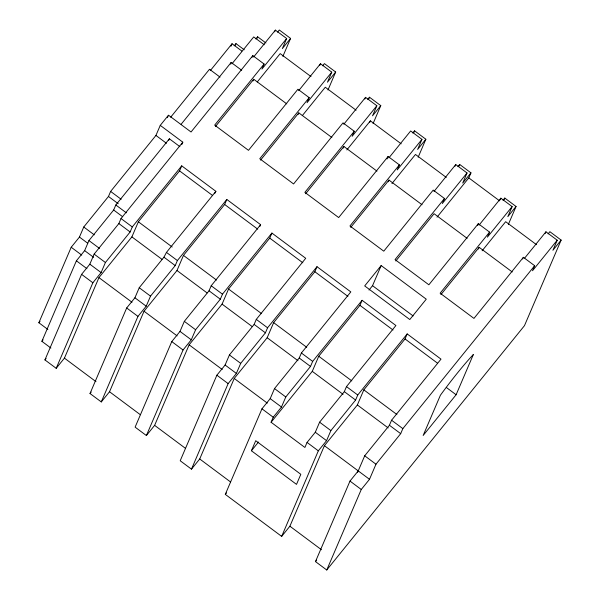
<?xml version="1.0" encoding="UTF-8"?>
<svg xmlns="http://www.w3.org/2000/svg" width="600" height="600" viewBox="0 0 600 600"><rect width="100%" height="100%" fill="white"/><g stroke="black" fill="none" stroke-linecap="round" stroke-linejoin="round"><path stroke-width="0.9" d="M47.873 329.46L38.858 322.74L71.205 247.252L79.448 237.075L83.76 227.01L108.472 196.462L110.632 191.43L155.94 135.435L160.26 125.37L168.495 115.185L191.04 131.993L252.833 55.627L264.105 64.035L261.945 69.067L286.665 38.52L275.392 30.12L253.62 57.023M50.91 348.045L41.888 341.325L76.395 260.805L84.637 250.627L88.95 240.562L113.663 210.015L115.823 204.983L169.373 138.803L179.895 146.648M214.627 193.702L215.88 191.317L181.718 165.847L179.565 170.88L138.368 221.79L131.895 236.888L98.948 277.612L64.433 358.132L56.198 368.31L44.925 359.91L81.593 274.358L89.828 264.18L94.14 254.115L118.86 223.567L121.012 218.535L182.805 142.178L160.26 125.37M56.198 368.31L92.865 282.765L101.1 272.58L105.413 262.515L130.132 231.975L132.285 226.942L181.718 165.847M167.415 117.705L168.135 116.025M168.653 140.483L169.373 138.803M181.725 144.69L182.805 142.178M230.978 46.252L232.05 43.74L241.822 51.023M235.245 45.338L235.98 43.62L244.245 49.785M230.445 64.117L231.165 62.438L241.688 70.282M259.913 226.35L260.632 224.678L226.815 199.462L224.655 204.495L183.465 255.405L176.993 270.502L144.038 311.228L109.53 391.748L101.288 401.925L90.015 393.525L126.683 307.972L134.917 297.795L139.238 287.73L163.95 257.183L166.447 252.405L215.88 191.317M256.913 38.52L257.647 36.81L265.913 42.975M101.288 401.925L137.955 316.38L146.197 306.195L150.51 296.13L175.222 265.59L177.382 260.558L226.815 199.462M252.112 57.307L252.833 55.627M252.99 80.925L253.71 79.245L286.778 103.898M274.673 31.793L275.392 30.12M286.665 38.52L282.353 48.585L290.587 38.4L279.315 30L277.553 32.182M282.885 56.37L290.587 38.4M260.632 224.678L211.2 285.765L209.04 290.798L184.328 321.345L180.015 331.41L171.773 341.587L135.113 427.14L146.385 435.54L154.62 425.362L189.127 344.843L222.083 304.118L228.555 289.02L269.745 238.11L271.905 233.077L305.722 258.293L256.29 319.38L254.138 324.413L229.417 354.96L225.105 365.025L216.87 375.202L180.203 460.755L191.475 469.155L199.718 458.978L234.225 378.457L267.18 337.733L273.645 322.635L314.843 271.725L316.995 266.692L350.82 291.907L301.388 352.995L299.228 358.028L274.515 388.575L270.202 398.64L261.96 408.817L225.292 494.37L281.663 536.385L289.897 526.207L324.413 445.688L357.36 404.963L363.832 389.865L405.03 338.955L407.183 333.923L441 359.138L391.575 420.225L389.415 425.257L364.702 455.805L357.495 472.612M146.385 435.54L183.045 349.995L191.288 339.81L195.6 329.745L220.32 299.205L222.472 294.173L271.905 233.077M298.08 114.54L298.8 112.86L331.868 137.512M319.763 65.407L320.483 63.735L331.755 72.135L327.442 82.2L335.678 72.015L324.405 63.615L322.642 65.797M264.105 64.035L214.673 125.123L248.49 150.337L297.923 89.242L309.195 97.65L307.043 102.683L331.755 72.135M327.983 89.985L335.678 72.015M191.475 469.155L228.142 383.61L236.377 373.425L240.697 363.36L265.41 332.82L267.57 327.788L316.995 266.692M343.178 148.155L343.897 146.475L376.965 171.127M364.86 99.023L365.572 97.35L376.853 105.75L372.532 115.815L380.775 105.63L369.502 97.23L367.733 99.413M309.195 97.65L259.763 158.738L293.587 183.953L343.02 122.858L354.293 131.265L352.132 136.297L376.853 105.75M368.767 98.94L369.502 97.23M369.645 122.558L370.38 120.847L401.19 143.82M373.072 123.6L380.775 105.63M251.423 450.765L255.735 440.7L300.825 474.315L296.513 484.38L251.423 450.765L258.48 442.035M271.08 422.257L273.233 417.225L281.475 407.04L285.788 396.975L310.5 366.435L312.66 361.403L362.093 300.308L395.91 325.522L346.478 386.61L344.325 391.643L319.605 422.19L315.293 432.255L307.058 442.433L304.897 447.465L271.08 422.257L312.27 371.347L318.743 356.25L359.933 305.34L362.093 300.308M387.03 158.993L388.11 156.472L399.382 164.88L397.23 169.913L421.942 139.365L410.67 130.958L388.897 157.868M388.268 181.77L388.987 180.09L422.055 204.743M413.857 132.555L414.592 130.845L425.865 139.245L418.17 157.215M421.942 139.365L417.63 149.43L425.865 139.245M369.015 290.055L372.54 285.69L381.173 265.56L426.263 299.175L409.785 319.538L364.695 285.923L381.173 265.56M281.663 536.385L318.33 450.84L326.565 440.655L330.877 430.59L355.597 400.043L357.75 395.01L407.183 333.923M455.04 166.252L455.76 164.572L467.033 172.98L462.72 183.045L470.963 172.86L459.69 164.46L457.92 166.642M399.382 164.88L349.95 225.968L383.775 251.175L433.2 190.087L444.472 198.495L442.32 203.528L467.033 172.98M458.955 166.17L459.69 164.46M437.025 217.17L468.803 177.892L470.963 172.86M548.107 233.873L549.87 231.69L561.143 240.09L524.482 325.642L326.752 570L315.48 561.6L349.987 481.08L358.23 470.903M326.752 570L361.267 489.487L369.502 479.303L375.975 464.205L400.688 433.658L402.847 428.625L534.66 265.718L523.388 257.317L473.955 318.405L440.138 293.197L489.57 232.11L478.298 223.702L428.865 284.79L395.048 259.582L444.472 198.495M477.577 225.382L478.298 223.702M478.455 249L479.175 247.32L512.243 271.972M500.138 199.868L500.857 198.188L512.13 206.595L507.817 216.66L516.053 206.475L504.78 198.075L503.018 200.257M489.57 232.11L487.41 237.135L512.13 206.595M504.06 199.748L504.78 198.075M508.35 224.445L516.053 206.475M456.112 394.748L473.37 354.487A60.045 5.865 -53.3 0 0 440.415 395.213L423.158 435.472L456.112 394.748L446.34 387.465M522.668 258.998L523.388 257.317M545.227 233.483L545.947 231.803L557.22 240.21L552.908 250.275L561.143 240.09M534.66 265.718L532.507 270.75L557.22 240.21M170.655 117.248L209.49 69.248L220.013 77.093M210.278 70.65L232.05 43.74M234.21 45.803L235.98 43.62M181.14 124.26L231.165 62.438M231.945 63.84L253.718 36.93L264.24 44.767M255.877 38.992L257.647 36.81M38.858 322.74L40.027 321.285M215.46 126.517L253.71 79.245M41.888 341.325L43.065 339.87M257.243 81.983L280.192 53.617L311.002 76.59M44.925 359.91L46.102 358.455M298.71 90.637L320.483 63.735M260.55 160.132L298.8 112.86M302.332 115.597L325.282 87.233L356.1 110.205M90.015 393.525L91.192 392.07M343.8 124.252L365.572 97.35M354.293 131.265L304.86 192.353L338.678 217.567L388.11 156.472M305.647 193.748L343.897 146.475M346.837 149.94L370.38 120.847M412.83 133.028L414.592 130.845M350.737 227.362L388.987 180.09M391.935 183.555L415.47 154.462L446.287 177.428M433.987 191.483L455.76 164.572M395.827 260.978L434.077 213.705L467.153 238.358M225.292 494.37L226.47 492.915M479.085 225.097L500.857 198.188M440.925 294.593L479.175 247.32M482.123 250.778L505.658 221.692L536.467 244.657M524.76 257.985L545.947 231.803M315.48 561.6L316.657 560.145M468.803 177.892L499.62 200.865M372.54 285.69L413.123 315.945M155.94 135.435L166.462 143.273M179.565 170.88L212.632 195.532M224.655 204.495L257.722 229.147M269.745 238.11L302.812 262.763M314.843 271.725L347.91 296.377M359.933 305.34L393 329.993M405.03 338.955L437.34 363.045M110.632 191.43L121.155 199.275M108.472 196.462L118.245 203.745M115.823 204.983L126.345 212.827M138.368 221.79L172.192 247.005M183.465 255.405L216.532 280.058M228.555 289.02L261.623 313.673M273.645 322.635L306.72 347.288M318.743 356.25L351.81 380.903M363.832 389.865L396.9 414.518M113.663 210.015L122.685 216.743M121.012 218.535L132.285 226.942M166.447 252.405L177.382 260.558M211.2 285.765L222.472 294.173M256.29 319.38L267.57 327.788M301.388 352.995L312.66 361.403M346.478 386.61L357.75 395.01M391.575 420.225L402.847 428.625M118.86 223.567L130.132 231.975M163.95 257.183L175.222 265.59M209.04 290.798L220.32 299.205M254.138 324.413L265.41 332.82M299.228 358.028L310.5 366.435M344.325 391.643L355.597 400.043M389.415 425.257L400.688 433.658M131.895 236.888L161.962 259.298M176.993 270.502L207.053 292.913M222.083 304.118L252.15 326.528M267.18 337.733L297.99 360.705M312.27 371.347L343.087 394.32M357.36 404.963L388.178 427.928M83.76 227.01L94.282 234.855M88.95 240.562L99.472 248.407M79.448 237.075L87.713 243.233M94.14 254.115L105.413 262.515M139.238 287.73L150.51 296.13M184.328 321.345L195.6 329.745M229.417 354.96L240.697 363.36M274.515 388.575L285.788 396.975M319.605 422.19L330.877 430.59M364.702 455.805L375.975 464.205M84.637 250.627L93.653 257.347M71.205 247.252L81.727 255.097M89.828 264.18L101.1 272.58M134.917 297.795L146.197 306.195M180.015 331.41L191.288 339.81M225.105 365.025L236.377 373.425M270.202 398.64L281.475 407.04M315.293 432.255L326.565 440.655M76.395 260.805L86.918 268.65M98.948 277.612L132.015 302.265M144.038 311.228L177.105 335.88M189.127 344.843L222.195 369.495M234.225 378.457L267.293 403.11M324.413 445.688L369.502 479.303M81.593 274.358L92.865 282.765M126.683 307.972L137.955 316.38M171.773 341.587L183.045 349.995M216.87 375.202L228.142 383.61M261.96 408.817L273.233 417.225M307.058 442.433L318.33 450.84M349.987 481.08L361.267 489.487M64.433 358.132L96 381.66M109.53 391.748L140.34 414.713M154.62 425.362L185.438 448.327M199.718 458.978L230.528 481.942M289.897 526.207L321.465 549.735"/></g></svg>
